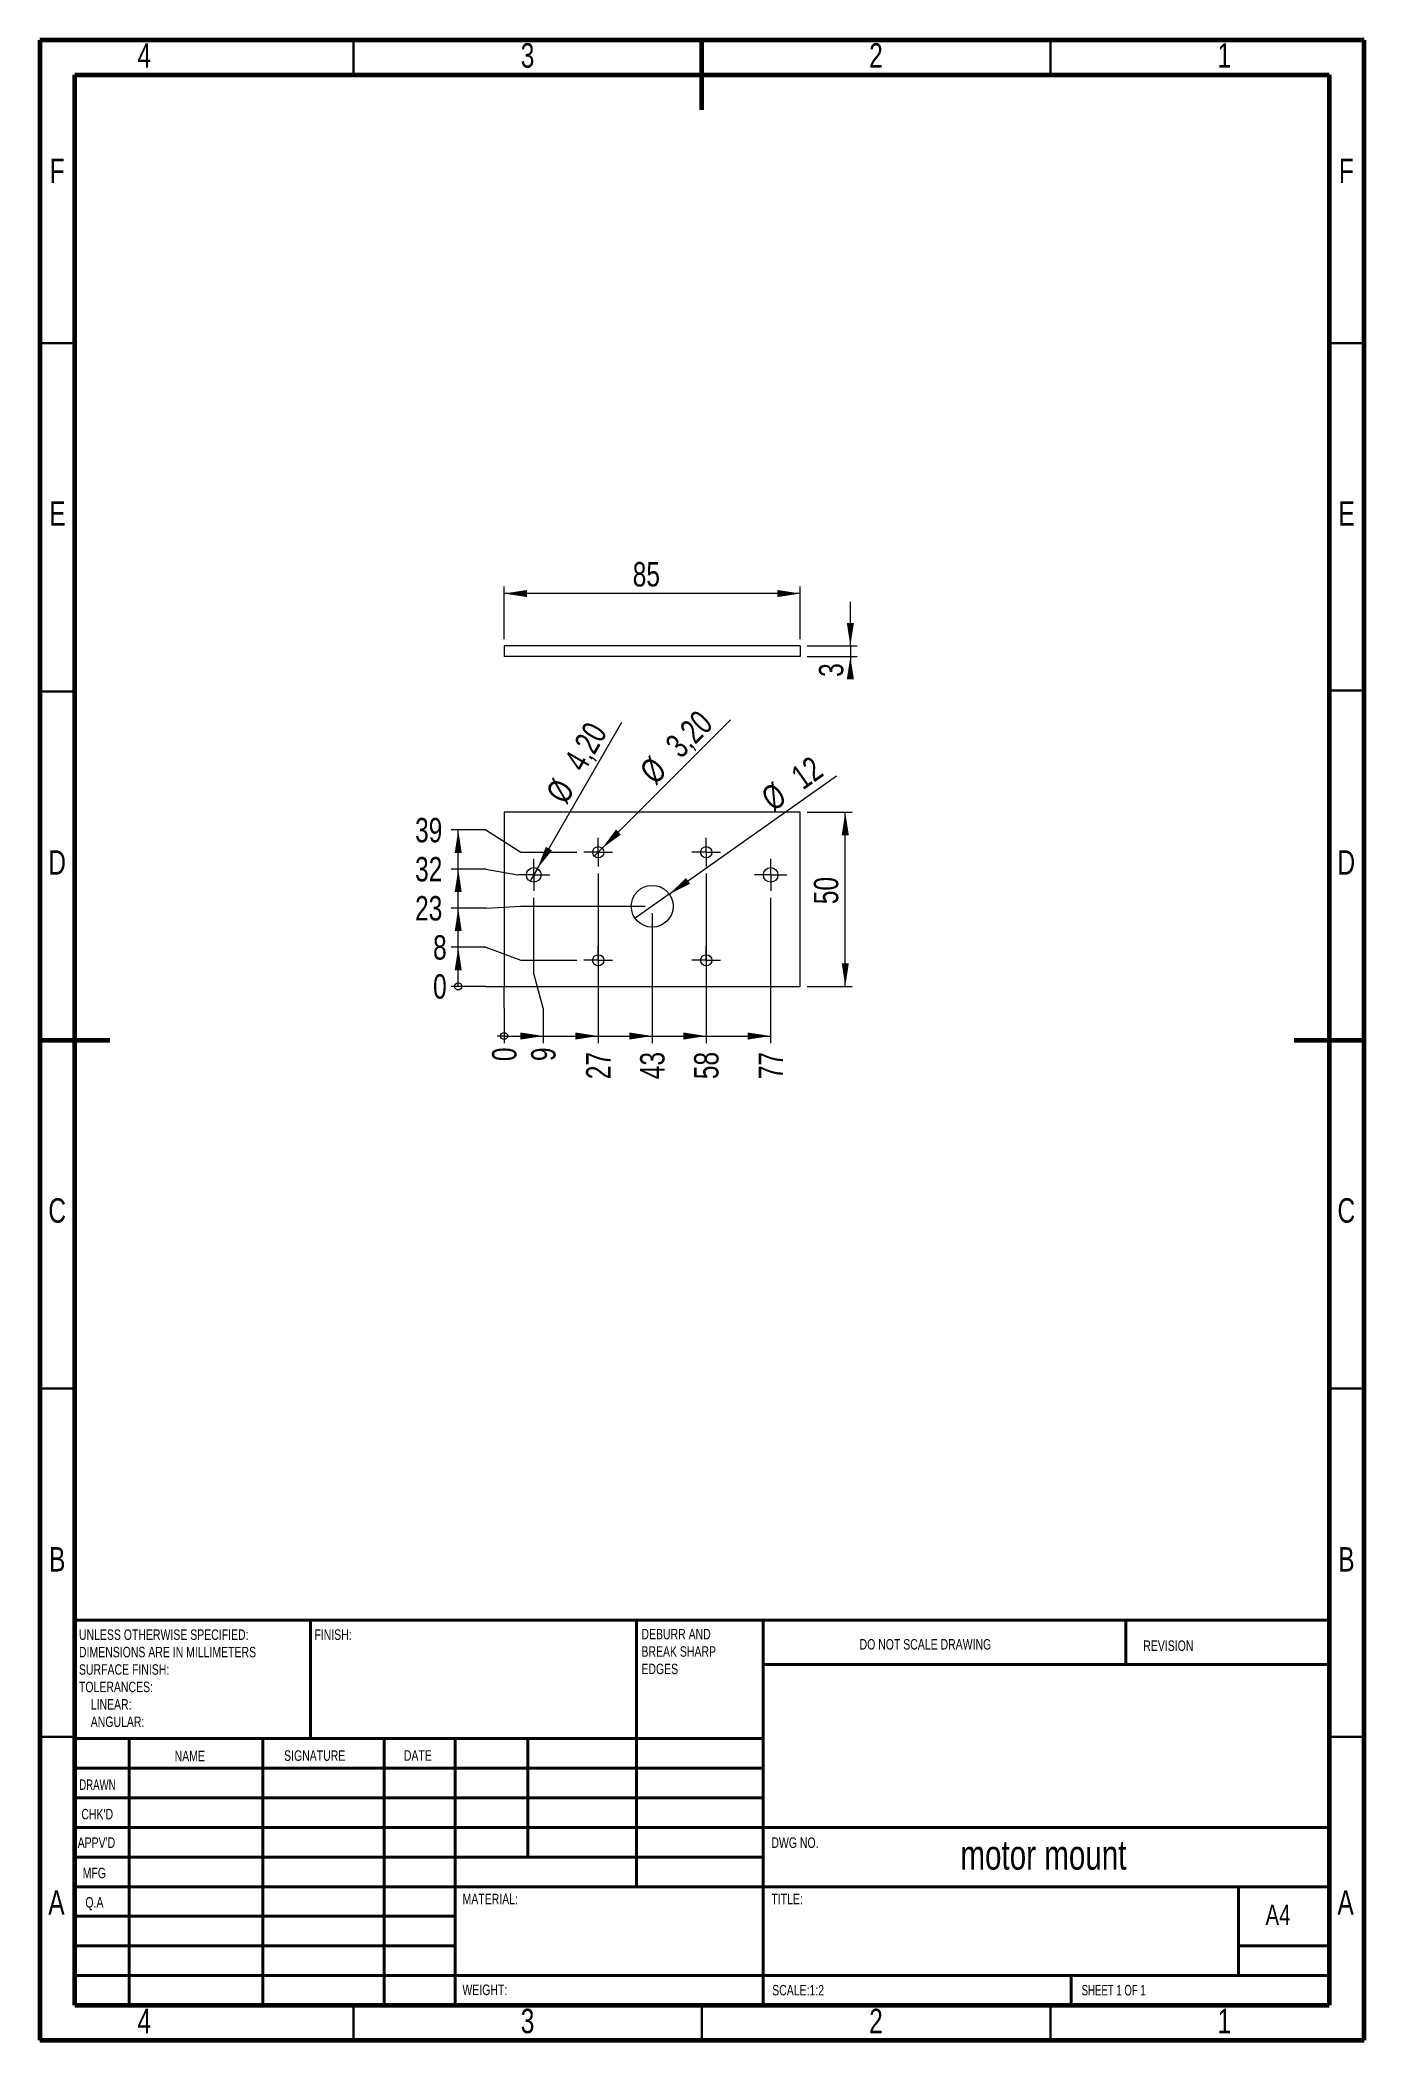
# Model space of a CAD drawing. Header units: millimetres. Extents: x 15 to 205, y 5 to 292.
import ezdxf

# ---------------------------------------------------------------- set-up
doc = ezdxf.new("R2010")
doc.units = ezdxf.units.MM
doc.styles.add('SLDTEXTSTYLE0', font='TXT', dxfattribs={"width": 0.75})
doc.styles.add('SLDTEXTSTYLE1', font='TXT', dxfattribs={"width": 0.686449})
doc.styles.add('SLDTEXTSTYLE2', font='TXT', dxfattribs={"width": 0.6875})
doc.dimstyles.new('SLDDIMSTYLE0', dxfattribs={"dimtxt": 3.5, "dimasz": 0.338667, "dimexe": 0, "dimexo": 0.0625, "dimgap": 0.875, "dimtad": 0, "dimtih": 1, "dimtoh": 1, "dimdec": 0, "dimlfac": 2, "dimrnd": 1e-09, "dimdsep": 46, "dimtxsty": 'SLDTEXTSTYLE0', "dimblk1": 'ORIGIN', "dimblk2": 'ORIGIN', "dimsah": 1, "dimcen": 0.09, "dimadec": 0, "dimazin": 2, "dimtfac": 1, "dimtdec": 0, "dimtofl": 0, "dimtmove": 0, "dimatfit": 3, "dimldrblk": 'ORIGIN', "dimfxl": 1, "dimfrac": 2, "dimtolj": 1, "dimtzin": 12, "dimarcsym": 0})
doc.dimstyles.new('SLDDIMSTYLE1', dxfattribs={"dimtxt": 3.5, "dimasz": 3.302, "dimexe": 0, "dimexo": 0.0625, "dimgap": 0.875, "dimtad": 0, "dimtih": 1, "dimtoh": 1, "dimdec": 0, "dimlfac": 2, "dimrnd": 1e-09, "dimzin": 12, "dimdsep": 46, "dimtxsty": 'SLDTEXTSTYLE0', "dimsah": 1, "dimcen": 0.09, "dimadec": 0, "dimazin": 3, "dimtfac": 1, "dimtofl": 0, "dimtmove": 0, "dimatfit": 3, "dimfxl": 1, "dimfrac": 2, "dimtolj": 1, "dimtzin": 12, "dimarcsym": 0})
doc.dimstyles.new('SLDDIMSTYLE2', dxfattribs={"dimtxt": 3.5, "dimasz": 3.302, "dimexe": 0, "dimexo": 0.0625, "dimgap": 0.875, "dimtad": 0, "dimtih": 1, "dimtoh": 1, "dimlfac": 2, "dimrnd": 1e-09, "dimzin": 12, "dimdsep": 46, "dimtxsty": 'SLDTEXTSTYLE0', "dimsah": 1, "dimcen": 0.09, "dimadec": 0, "dimazin": 3, "dimtfac": 1, "dimtofl": 0, "dimtmove": 0, "dimatfit": 3, "dimfxl": 1, "dimfrac": 2, "dimtolj": 1, "dimtzin": 12, "dimarcsym": 0})
doc.dimstyles.new('SLDDIMSTYLE3', dxfattribs={"dimtxt": 3.5, "dimasz": 3.302, "dimexe": 0, "dimexo": 0.0625, "dimgap": 0.875, "dimtad": 0, "dimtih": 1, "dimtoh": 1, "dimdec": 0, "dimlfac": 2, "dimrnd": 1e-09, "dimzin": 12, "dimdsep": 46, "dimtxsty": 'SLDTEXTSTYLE0', "dimsah": 1, "dimcen": 0.09, "dimadec": 0, "dimazin": 3, "dimtfac": 1, "dimtdec": 0, "dimtofl": 0, "dimtmove": 0, "dimatfit": 3, "dimfxl": 1, "dimfrac": 2, "dimtolj": 1, "dimtzin": 12, "dimarcsym": 0})
doc.dimstyles.new('SLDDIMSTYLE4', dxfattribs={"dimtxt": 3.5, "dimasz": 3.302, "dimexe": 0, "dimexo": 0.0625, "dimgap": 0.875, "dimtad": 1, "dimlfac": 2, "dimrnd": 1e-09, "dimzin": 12, "dimdsep": 46, "dimtxsty": 'SLDTEXTSTYLE0', "dimblk1": 'NONE', "dimsah": 1, "dimcen": 0, "dimadec": 0, "dimazin": 3, "dimtfac": 1, "dimtmove": 0, "dimatfit": 3, "dimldrblk": 'NONE', "dimfxl": 1, "dimfrac": 2, "dimtolj": 1, "dimtzin": 12, "dimarcsym": 0})
doc.dimstyles.new('SLDDIMSTYLE5', dxfattribs={"dimtxt": 3.5, "dimasz": 3.302, "dimexe": 0, "dimexo": 0.0625, "dimgap": 0.875, "dimtad": 1, "dimlfac": 2, "dimrnd": 1e-09, "dimzin": 12, "dimdsep": 46, "dimtxsty": 'SLDTEXTSTYLE0', "dimsah": 1, "dimcen": 0.09, "dimadec": 0, "dimazin": 3, "dimtfac": 1, "dimtofl": 0, "dimtmove": 0, "dimatfit": 3, "dimfxl": 1, "dimfrac": 2, "dimtolj": 1, "dimtzin": 12, "dimarcsym": 0})
doc.dimstyles.new('SLDDIMSTYLE6', dxfattribs={"dimtxt": 3.5, "dimasz": 3.302, "dimexe": 0, "dimexo": 0.0625, "dimgap": 0.875, "dimtad": 1, "dimlfac": 2, "dimrnd": 1e-09, "dimzin": 12, "dimdsep": 46, "dimtxsty": 'SLDTEXTSTYLE0', "dimsah": 1, "dimcen": 0.09, "dimadec": 0, "dimazin": 3, "dimtfac": 1, "dimtmove": 0, "dimatfit": 0, "dimfxl": 1, "dimfrac": 2, "dimtolj": 1, "dimtzin": 12, "dimarcsym": 0})

# ---------------------------------------------------------------- blocks, each defined once
blk = doc.blocks.new('SW_NOTE_0')
at = {"color": 0, "linetype": 'Continuous', "lineweight": 0, "char_height": 1.5, "attachment_point": 1, "style": 'SLDTEXTSTYLE0'}
for s, insert in [('UNLESS OTHERWISE SPECIFIED:', (0, 1.93)), ('DIMENSIONS ARE IN MILLIMETERS', (0, -0.57)), ('TOLERANCES:', (0, -5.57)), ('SURFACE FINISH:', (0, -3.07)), ('LINEAR:', (1.69, -8.07)), ('ANGULAR:', (1.69, -10.57))]:
    blk.add_mtext(s, dxfattribs=dict(at, insert=insert))
blk = doc.blocks.new('SW_NOTE_1')
at = {"color": 0, "linetype": 'Continuous', "lineweight": 0, "char_height": 1.5, "attachment_point": 1, "style": 'SLDTEXTSTYLE0'}
for s, insert in [('DEBURR AND', (0, 1.93)), ('BREAK SHARP', (0, -0.57)), ('EDGES', (0, -3.07))]:
    blk.add_mtext(s, dxfattribs=dict(at, insert=insert))
blk = doc.blocks.new('_ORIGIN')
at = {"color": 0, "linetype": 'ByBlock', "lineweight": -2}
blk.add_line((0, 0), (-1, 0), dxfattribs=at)
blk.add_circle((0, 0), 0.5, dxfattribs=at)
blk = doc.blocks.new('_D')
at = {"color": 7, "linetype": 'Continuous', "lineweight": 0}
for q in [(74, 156.19), (81.6, 156.19)]:
    blk.add_line((79, 156.19), q, dxfattribs=at)
at = {"color": 7, "linetype": 'Continuous', "lineweight": 0, "xscale": 1.016, "yscale": 1.016}
blk.add_blockref('_ORIGIN', (75.02, 156.19, 0.05), dxfattribs=at)
at = {"color": 7, "linetype": 'Continuous', "lineweight": 0, "insert": (71.41, 157.93), "char_height": 3.5, "attachment_point": 1, "style": 'SLDTEXTSTYLE0'}
blk.add_mtext('0', dxfattribs=at)
blk = doc.blocks.new('_D_1')
at = {"color": 7, "linetype": 'Continuous', "lineweight": 0}
for p, q in [((79, 161.81), (74, 161.81)), ((75.02, 156.19), (75.02, 161.81)), ((79, 161.81), (84, 159.94)), ((84, 159.94), (92.05, 159.94))]:
    blk.add_line(p, q, dxfattribs=at)
blk.add_solid([(75.02, 161.81), (74.51, 158.5), (75.52, 158.5)], dxfattribs=at)
at = {"color": 7, "linetype": 'Continuous', "lineweight": 0, "insert": (71.41, 163.54), "char_height": 3.5, "attachment_point": 1, "style": 'SLDTEXTSTYLE0'}
blk.add_mtext('8', dxfattribs=at)
blk = doc.blocks.new('_D_2')
at = {"color": 7, "linetype": 'Continuous', "lineweight": 0}
for p, q in [((79, 167.42), (74, 167.42)), ((75.02, 161.81), (75.02, 167.42)), ((79, 167.42), (84, 167.69)), ((84, 167.69), (101.85, 167.69))]:
    blk.add_line(p, q, dxfattribs=at)
blk.add_solid([(75.02, 167.42), (74.51, 164.12), (75.52, 164.12)], dxfattribs=at)
at = {"color": 7, "linetype": 'Continuous', "lineweight": 0, "insert": (68.83, 169.15), "char_height": 3.5, "attachment_point": 1, "style": 'SLDTEXTSTYLE0'}
blk.add_mtext('23', dxfattribs=at)
blk = doc.blocks.new('_D_3')
at = {"color": 7, "linetype": 'Continuous', "lineweight": 0}
for p, q in [((79, 173.03), (74, 173.03)), ((75.02, 167.42), (75.02, 173.03)), ((79, 173.03), (83.55, 172.19))]:
    blk.add_line(p, q, dxfattribs=at)
blk.add_solid([(75.02, 173.03), (74.51, 169.73), (75.52, 169.73)], dxfattribs=at)
at = {"color": 7, "linetype": 'Continuous', "lineweight": 0, "insert": (68.83, 174.76), "char_height": 3.5, "attachment_point": 1, "style": 'SLDTEXTSTYLE0'}
blk.add_mtext('32', dxfattribs=at)
blk = doc.blocks.new('_D_4')
at = {"color": 7, "linetype": 'Continuous', "lineweight": 0}
for p, q in [((79, 178.64), (74, 178.64)), ((75.02, 173.03), (75.02, 178.64)), ((79, 178.64), (84, 175.44)), ((84, 175.44), (92.05, 175.44))]:
    blk.add_line(p, q, dxfattribs=at)
blk.add_solid([(75.02, 178.64), (74.51, 175.34), (75.52, 175.34)], dxfattribs=at)
at = {"color": 7, "linetype": 'Continuous', "lineweight": 0, "insert": (68.83, 180.37), "char_height": 3.5, "attachment_point": 1, "style": 'SLDTEXTSTYLE0'}
blk.add_mtext('39', dxfattribs=at)
blk = doc.blocks.new('_D_5')
at = {"color": 7, "linetype": 'Continuous', "lineweight": 0}
for q in [(81.6, 156.19), (81.6, 148.05)]:
    blk.add_line((81.6, 153.05), q, dxfattribs=at)
at = {"color": 7, "linetype": 'Continuous', "lineweight": 0, "xscale": 1.016, "yscale": 1.016}
blk.add_blockref('_ORIGIN', (81.6, 149.07, 0.05), dxfattribs=at)
at = {"color": 7, "linetype": 'Continuous', "lineweight": 0, "insert": (79.87, 145.47), "char_height": 3.5, "attachment_point": 1, "rotation": 90, "style": 'SLDTEXTSTYLE0'}
blk.add_mtext('0', dxfattribs=at)
blk = doc.blocks.new('_D_6')
at = {"color": 7, "linetype": 'Continuous', "lineweight": 0}
for p, q in [((85.85, 158.05), (85.85, 168.89)), ((87.22, 153.05), (85.85, 158.05)), ((87.22, 153.05), (87.22, 148.05)), ((81.6, 149.07), (87.22, 149.07))]:
    blk.add_line(p, q, dxfattribs=at)
blk.add_solid([(87.22, 149.07), (83.91, 149.58), (83.91, 148.56)], dxfattribs=at)
at = {"color": 7, "linetype": 'Continuous', "lineweight": 0, "insert": (85.48, 145.47), "char_height": 3.5, "attachment_point": 1, "rotation": 90, "style": 'SLDTEXTSTYLE0'}
blk.add_mtext('9', dxfattribs=at)
blk = doc.blocks.new('_D_7')
at = {"color": 7, "linetype": 'Continuous', "lineweight": 0}
for p, q in [((95.1, 172.39), (95.1, 148.05)), ((87.22, 149.07), (95.1, 149.07))]:
    blk.add_line(p, q, dxfattribs=at)
blk.add_solid([(95.1, 149.07), (91.8, 149.58), (91.8, 148.56)], dxfattribs=at)
at = {"color": 7, "linetype": 'Continuous', "lineweight": 0, "insert": (93.37, 142.88), "char_height": 3.5, "attachment_point": 1, "rotation": 90, "style": 'SLDTEXTSTYLE0'}
blk.add_mtext('27', dxfattribs=at)
blk = doc.blocks.new('_D_8')
at = {"color": 7, "linetype": 'Continuous', "lineweight": 0}
for p, q in [((102.85, 166.69), (102.85, 148.05)), ((95.1, 149.07), (102.85, 149.07))]:
    blk.add_line(p, q, dxfattribs=at)
blk.add_solid([(102.85, 149.07), (99.55, 149.58), (99.55, 148.56)], dxfattribs=at)
at = {"color": 7, "linetype": 'Continuous', "lineweight": 0, "insert": (101.12, 142.88), "char_height": 3.5, "attachment_point": 1, "rotation": 90, "style": 'SLDTEXTSTYLE0'}
blk.add_mtext('43', dxfattribs=at)
blk = doc.blocks.new('_D_9')
at = {"color": 7, "linetype": 'Continuous', "lineweight": 0}
for p, q in [((110.6, 172.39), (110.6, 148.05)), ((102.85, 149.07), (110.6, 149.07))]:
    blk.add_line(p, q, dxfattribs=at)
blk.add_solid([(110.6, 149.07), (107.3, 149.58), (107.3, 148.56)], dxfattribs=at)
at = {"color": 7, "linetype": 'Continuous', "lineweight": 0, "insert": (108.87, 142.88), "char_height": 3.5, "attachment_point": 1, "rotation": 90, "style": 'SLDTEXTSTYLE0'}
blk.add_mtext('58', dxfattribs=at)
blk = doc.blocks.new('_D_10')
at = {"color": 7, "linetype": 'Continuous', "lineweight": 0}
for p, q in [((119.85, 168.89), (119.85, 148.05)), ((110.6, 149.07), (119.85, 149.07))]:
    blk.add_line(p, q, dxfattribs=at)
blk.add_solid([(119.85, 149.07), (116.55, 149.58), (116.55, 148.56)], dxfattribs=at)
at = {"color": 7, "linetype": 'Continuous', "lineweight": 0, "insert": (118.12, 142.88), "char_height": 3.5, "attachment_point": 1, "rotation": 90, "style": 'SLDTEXTSTYLE0'}
blk.add_mtext('77', dxfattribs=at)
blk = doc.blocks.new('_D_11')
at = {"color": 7, "linetype": 'Continuous', "lineweight": 0}
for q in [(98.5, 194.09), (85.33, 171.28)]:
    blk.add_line((86.38, 173.1), q, dxfattribs=at)
blk.add_solid([(86.38, 173.1), (88.47, 175.71), (87.59, 176.22)], dxfattribs=at)
at = {"color": 7, "linetype": 'Continuous', "lineweight": 0, "char_height": 3.5, "attachment_point": 1, "rotation": 60, "style": 'SLDTEXTSTYLE0'}
for s, insert in [('4,20', (90.05, 188.52)), ('%%c', (87.45, 183.92))]:
    blk.add_mtext(s, dxfattribs=dict(at, insert=insert))
blk = doc.blocks.new('_NONE')
blk = doc.blocks.new('_D_12')
at = {"color": 7, "linetype": 'Continuous', "lineweight": 0}
for q in [(114.09, 194.43), (94.54, 174.88)]:
    blk.add_line((95.67, 176.01), q, dxfattribs=at)
blk.add_solid([(95.67, 176.01), (98.36, 177.98), (97.65, 178.7)], dxfattribs=at)
at = {"color": 7, "linetype": 'Continuous', "lineweight": 0, "char_height": 3.5, "attachment_point": 1, "rotation": 45, "style": 'SLDTEXTSTYLE0'}
for s, insert in [('3,20', (104.48, 191.24)), ('%%c', (100.79, 187.47))]:
    blk.add_mtext(s, dxfattribs=dict(at, insert=insert))
blk = doc.blocks.new('_D_13')
at = {"color": 7, "linetype": 'Continuous', "lineweight": 0}
for q in [(129.3, 186.43), (100.41, 165.96)]:
    blk.add_line((105.3, 169.43), q, dxfattribs=at)
blk.add_solid([(105.3, 169.43), (108.29, 170.92), (107.7, 171.75)], dxfattribs=at)
at = {"color": 7, "linetype": 'Continuous', "lineweight": 0, "char_height": 3.5, "attachment_point": 1, "rotation": 35.3182, "style": 'SLDTEXTSTYLE0'}
for s, insert in [('12', (122.45, 187.15)), ('%%c', (118.17, 184.06))]:
    blk.add_mtext(s, dxfattribs=dict(at, insert=insert))
blk = doc.blocks.new('_D_14')
at = {"color": 7, "linetype": 'Continuous', "lineweight": 0}
for p, q in [((125.1, 181.19), (131.56, 181.19)), ((130.56, 156.19), (130.56, 181.19)), ((125.1, 156.19), (131.56, 156.19))]:
    blk.add_line(p, q, dxfattribs=at)
for points in [[(130.56, 181.19), (130.05, 177.89), (131.07, 177.89)], [(130.56, 156.19), (131.07, 159.5), (130.05, 159.5)]]:
    blk.add_solid(points, dxfattribs=at)
at = {"color": 7, "linetype": 'Continuous', "lineweight": 0, "insert": (126.05, 167.99), "char_height": 3.5, "attachment_point": 1, "rotation": 90, "style": 'SLDTEXTSTYLE0'}
blk.add_mtext('50', dxfattribs=at)
blk = doc.blocks.new('SW_CENTERMARKSYMBOL_0')
at = {"color": 0, "linetype": 'Continuous', "lineweight": 0}
for p, q in [((-1.25, 0), (-2.05, 0)), ((0, 0), (-1.25, 0)), ((0, 1.25), (0, 2.05)), ((0, 0), (0, 1.25)), ((0, 0), (0, -1.25)), ((0, 0), (1.25, 0)), ((1.25, 0), (2.05, 0)), ((0, -1.25), (0, -2.05))]:
    blk.add_line(p, q, dxfattribs=at)
blk = doc.blocks.new('SW_CENTERMARKSYMBOL_1')
at = {"color": 0, "linetype": 'Continuous', "lineweight": 0}
for p, q in [((-1.25, 0), (-2.05, 0)), ((0, 0), (-1.25, 0)), ((0, 1.25), (0, 2.05)), ((0, 0), (0, 1.25)), ((0, 0), (0, -1.25)), ((0, 0), (1.25, 0)), ((1.25, 0), (2.05, 0)), ((0, -1.25), (0, -2.05))]:
    blk.add_line(p, q, dxfattribs=at)
blk = doc.blocks.new('SW_CENTERMARKSYMBOL_2')
at = {"color": 0, "linetype": 'Continuous', "lineweight": 0}
for p, q in [((-1.25, 0), (-2.05, 0)), ((0, 0), (-1.25, 0)), ((0, 1.25), (0, 2.05)), ((0, 0), (0, 1.25)), ((0, 0), (0, -1.25)), ((0, 0), (1.25, 0)), ((1.25, 0), (2.05, 0)), ((0, -1.25), (0, -2.05))]:
    blk.add_line(p, q, dxfattribs=at)
blk = doc.blocks.new('SW_CENTERMARKSYMBOL_3')
at = {"color": 0, "linetype": 'Continuous', "lineweight": 0}
for p, q in [((-1.25, 0), (-2.05, 0)), ((0, 0), (-1.25, 0)), ((0, 1.25), (0, 2.05)), ((0, 0), (0, 1.25)), ((0, 0), (0, -1.25)), ((0, 0), (1.25, 0)), ((1.25, 0), (2.05, 0)), ((0, -1.25), (0, -2.05))]:
    blk.add_line(p, q, dxfattribs=at)
blk = doc.blocks.new('SW_CENTERMARKSYMBOL_4')
at = {"color": 0, "linetype": 'Continuous', "lineweight": 0}
for p, q in [((-1.25, 0), (-2.3, 0)), ((0, 0), (-1.25, 0)), ((0, 1.25), (0, 2.3)), ((0, 0), (0, 1.25)), ((0, 0), (0, -1.25)), ((0, 0), (1.25, 0)), ((1.25, 0), (2.3, 0)), ((0, -1.25), (0, -2.3))]:
    blk.add_line(p, q, dxfattribs=at)
blk = doc.blocks.new('SW_CENTERMARKSYMBOL_5')
at = {"color": 0, "linetype": 'Continuous', "lineweight": 0}
for p, q in [((-1.25, 0), (-2.3, 0)), ((0, 0), (-1.25, 0)), ((0, 1.25), (0, 2.3)), ((0, 0), (0, 1.25)), ((0, 0), (0, -1.25)), ((0, 0), (1.25, 0)), ((1.25, 0), (2.3, 0)), ((0, -1.25), (0, -2.3))]:
    blk.add_line(p, q, dxfattribs=at)
blk = doc.blocks.new('_D_15')
at = {"color": 7, "linetype": 'Continuous', "lineweight": 0}
for p, q in [((81.6, 206.04), (81.6, 213.57)), ((124.1, 212.57), (81.6, 212.57)), ((124.1, 206.04), (124.1, 213.57))]:
    blk.add_line(p, q, dxfattribs=at)
for points in [[(81.6, 212.57), (84.91, 212.06), (84.91, 213.08)], [(124.1, 212.57), (120.8, 213.08), (120.8, 212.06)]]:
    blk.add_solid(points, dxfattribs=at)
at = {"color": 7, "linetype": 'Continuous', "lineweight": 0, "insert": (100.06, 217.08), "char_height": 3.5, "attachment_point": 1, "style": 'SLDTEXTSTYLE0'}
blk.add_mtext('85', dxfattribs=at)
blk = doc.blocks.new('_D_16')
at = {"color": 7, "linetype": 'Continuous', "lineweight": 0}
for p, q in [((131.29, 205.04), (131.29, 211.39)), ((125.1, 205.04), (132.29, 205.04)), ((131.29, 205.04), (131.29, 203.54)), ((125.1, 203.54), (132.29, 203.54)), ((131.29, 203.54), (131.29, 200.61))]:
    blk.add_line(p, q, dxfattribs=at)
for points in [[(131.29, 205.04), (131.8, 208.35), (130.78, 208.35)], [(131.29, 203.54), (130.78, 200.24), (131.8, 200.24)]]:
    blk.add_solid(points, dxfattribs=at)
at = {"color": 7, "linetype": 'Continuous', "lineweight": 0, "insert": (126.78, 200.61), "char_height": 3.5, "attachment_point": 1, "rotation": 90, "style": 'SLDTEXTSTYLE0'}
blk.add_mtext('3', dxfattribs=at)

msp = doc.modelspace()

# ---------------------------------------------------------------- linework, layer by layer
at = {"color": 7, "linetype": 'Continuous', "lineweight": 60}
for p, q in [((205, 292), (15, 292)), ((15, 292), (15, 5)), ((110, 282), (110, 292)), ((205, 5), (205, 292)), ((20, 287), (200, 287)), ((20, 10), (20, 287)), ((200, 287), (200, 10)), ((15, 148.5), (25, 148.5)), ((195, 148.5), (205, 148.5)), ((20, 10), (200, 10)), ((15, 5), (205, 5))]:
    msp.add_line(p, q, dxfattribs=at)
at = {"color": 7, "linetype": 'Continuous', "lineweight": 30}
for p, q in [((60, 287), (60, 292)), ((160, 287), (160, 292)), ((20, 248.5), (15, 248.5)), ((200, 248.5), (205, 248.5)), ((20, 198.5), (15, 198.5)), ((200, 198.6509), (205, 198.6509)), ((20, 98.5), (15, 98.5)), ((200, 98.5), (205, 98.5)), ((20, 48.5), (15, 48.5)), ((200, 48.5), (205, 48.5)), ((60, 10), (60, 5)), ((110, 10), (110, 5)), ((160, 10), (160, 5))]:
    msp.add_line(p, q, dxfattribs=at)
at = {"color": 7, "linetype": 'Continuous', "lineweight": 15}
for p, q in [((124.104, 205.0435), (81.604, 205.0435)), ((81.604, 205.0435), (81.604, 203.5435)), ((124.104, 205.0435), (124.104, 203.5435)), ((124.104, 203.5435), (81.604, 203.5435)), ((81.604, 181.1934), (81.604, 156.1934)), ((124.104, 181.1934), (81.604, 181.1934)), ((124.104, 156.1934), (124.104, 181.1934)), ((81.604, 156.1934), (124.104, 156.1934))]:
    msp.add_line(p, q, dxfattribs=at)
at = {"color": 7, "linetype": 'Continuous', "lineweight": 40}
for p, q in [((20, 65.25), (200, 65.25)), ((20, 65.25), (20, 10)), ((53.8, 48.25), (53.8, 65.25)), ((100.6, 65.25), (100.6, 27)), ((118.8, 65.25), (118.8, 10)), ((170.8, 58.875), (170.8, 65.25)), ((200, 58.875), (118.8, 58.875)), ((118.8, 48.25), (20, 48.25)), ((27.8, 48.25), (27.8, 10)), ((46.991, 48.25), (46.991, 10)), ((64.3989, 48.25), (64.3989, 10)), ((74.6, 10), (74.6, 48.25)), ((85, 31.25), (85, 48.25)), ((118.8, 44), (20, 44)), ((118.8, 39.75), (20, 39.75)), ((200, 35.5), (20, 35.5)), ((118.8, 31.25), (20, 31.25)), ((74.6, 27), (20, 27)), ((74.6, 27), (200, 27)), ((187, 14.25), (187, 27)), ((74.6, 22.7499), (20, 22.7499)), ((74.6, 18.5), (20, 18.5)), ((200, 18.5), (187, 18.5)), ((20, 14.25), (200, 14.25)), ((163, 10), (163, 14.25))]:
    msp.add_line(p, q, dxfattribs=at)
at = {"color": 7, "linetype": 'Continuous', "lineweight": 15}
for centre, radius in [((95.104, 175.4434), 0.8), ((110.604, 175.4434), 0.8), ((85.854, 172.1934), 1.05), ((119.854, 172.1934), 1.05), ((102.854, 167.6934), 3), ((95.104, 159.9434), 0.8), ((110.604, 159.9434), 0.8)]:
    msp.add_circle(centre, radius, dxfattribs=at)

# ---------------------------------------------------------------- block references
at = {"color": 7, "linetype": 'Continuous', "lineweight": 0}
for name, p in [('SW_CENTERMARKSYMBOL_2', (95.104, 175.4434)), ('SW_CENTERMARKSYMBOL_3', (110.604, 175.4434)), ('SW_CENTERMARKSYMBOL_4', (85.854, 172.1934)), ('SW_CENTERMARKSYMBOL_5', (119.854, 172.1934)), ('SW_CENTERMARKSYMBOL_1', (95.104, 159.9434)), ('SW_CENTERMARKSYMBOL_0', (110.604, 159.9434)), ('SW_NOTE_0', (20.5937, 61.9874)), ('SW_NOTE_1', (101.3092, 62.0695))]:
    msp.add_blockref(name, p, dxfattribs=at)

# ---------------------------------------------------------------- texts
for s, insert, char_height, attachment_point, style in [('4', (29.9648, 291.5383), 3.5, 2, 'SLDTEXTSTYLE0'), ('3', (84.9648, 291.5383), 3.5, 2, 'SLDTEXTSTYLE0'), ('2', (134.9648, 291.5383), 3.5, 2, 'SLDTEXTSTYLE0'), ('1', (184.9648, 291.5383), 3.5, 2, 'SLDTEXTSTYLE0'), ('F', (17.4635, 274.9793), 3.5, 2, 'SLDTEXTSTYLE0'), ('F', (202.4635, 274.9793), 3.5, 2, 'SLDTEXTSTYLE0'), ('E', (17.5061, 225.7883), 3.5, 2, 'SLDTEXTSTYLE0'), ('E', (202.5061, 225.7883), 3.5, 2, 'SLDTEXTSTYLE0'), ('D', (17.4599, 175.7293), 3.5, 2, 'SLDTEXTSTYLE0'), ('D', (202.4599, 175.7293), 3.5, 2, 'SLDTEXTSTYLE0'), ('C', (17.4635, 125.7883), 3.5, 2, 'SLDTEXTSTYLE0'), ('C', (202.4635, 125.7883), 3.5, 2, 'SLDTEXTSTYLE0'), ('B', (17.4733, 75.7293), 3.5, 2, 'SLDTEXTSTYLE0'), ('B', (202.4733, 75.7293), 3.5, 2, 'SLDTEXTSTYLE0'), ('FINISH:', (54.3713, 63.9193), 1.5, 1, 'SLDTEXTSTYLE0'), ('DO NOT SCALE DRAWING', (132.6146, 62.533), 1.5, 1, 'SLDTEXTSTYLE0'), ('REVISION', (173.3276, 62.3349), 1.5, 1, 'SLDTEXTSTYLE0'), ('NAME', (34.3222, 46.5015), 1.5, 1, 'SLDTEXTSTYLE0'), ('SIGNATURE', (50.0336, 46.5618), 1.5, 1, 'SLDTEXTSTYLE0'), ('DATE', (67.2147, 46.5762), 1.5, 1, 'SLDTEXTSTYLE0'), ('DRAWN', (20.6434, 42.3848), 1.5, 1, 'SLDTEXTSTYLE1'), ("CHK'D", (20.9392, 38.1619), 1.5, 1, 'SLDTEXTSTYLE0'), ("APPV'D", (20.4017, 34.0659), 1.5, 1, 'SLDTEXTSTYLE0'), ('DWG NO.', (119.953, 34.0659), 1.5, 1, 'SLDTEXTSTYLE0'), ('motor mount', (158.9951, 33.6858), 4.233333, 2, 'SLDTEXTSTYLE0'), ('MFG', (21.124, 29.7158), 1.5, 1, 'SLDTEXTSTYLE0'), ('A', (17.3602, 26.4793), 3.5, 2, 'SLDTEXTSTYLE0'), ('MATERIAL:', (75.6459, 25.9861), 1.5, 1, 'SLDTEXTSTYLE0'), ('TITLE:', (119.953, 25.9861), 1.5, 1, 'SLDTEXTSTYLE0'), ('A', (202.3602, 26.4793), 3.5, 2, 'SLDTEXTSTYLE0'), ('Q.A', (21.509, 25.5047), 1.5, 1, 'SLDTEXTSTYLE0'), ('A4', (190.8712, 24.4064), 2.91042, 1, 'SLDTEXTSTYLE0'), ('WEIGHT:', (75.6178, 12.9493), 1.4986, 1, 'SLDTEXTSTYLE0'), ('SCALE:1:2', (120.074, 12.9001), 1.5, 1, 'SLDTEXTSTYLE0'), ('SHEET 1 OF 1', (164.4783, 12.9001), 1.5, 1, 'SLDTEXTSTYLE2'), ('4', (29.9648, 9.4793), 3.5, 2, 'SLDTEXTSTYLE0'), ('3', (84.9648, 9.4793), 3.5, 2, 'SLDTEXTSTYLE0'), ('2', (134.9648, 9.4793), 3.5, 2, 'SLDTEXTSTYLE0'), ('1', (184.9648, 9.4793), 3.5, 2, 'SLDTEXTSTYLE0')]:
    msp.add_mtext(s, dxfattribs=dict(at, insert=insert, char_height=char_height, attachment_point=attachment_point, style=style))

# ---------------------------------------------------------------- dimensions: what is measured, and where the dimension line sits
dim = msp.add_linear_dim(base=(81.604, 212.5724), p1=(124.104, 205.0435), p2=(81.604, 205.0435), dimstyle='SLDDIMSTYLE5', dxfattribs=at)
dim.commit()
dim.dimension.update_dxf_attribs({"geometry": '_D_15', "text_midpoint": (102.6458, 212.5724), "dimtype": 160})
for base, p1, p2, dimstyle, picture, middle in [((131.2905, 203.5435), (124.104, 205.0435), (124.104, 203.5435), 'SLDDIMSTYLE6', '_D_16', (131.2905, 201.9002)), ((130.5583, 181.1934), (124.104, 156.1934), (124.104, 181.1934), 'SLDDIMSTYLE5', '_D_14', (130.5583, 170.578))]:
    dim = msp.add_linear_dim(base=base, p1=p1, p2=p2, angle=90, dimstyle=dimstyle, dxfattribs=at)
    dim.commit()
    dim.dimension.update_dxf_attribs({"geometry": picture, "text_midpoint": middle, "dimtype": 160})
for p1, p2, picture, middle in [((85.329, 171.284), (86.379, 173.1027), '_D_11', (95.0201, 188.0695)), ((94.5383, 174.8777), (95.6697, 176.0091), '_D_12', (109.1622, 189.5016)), ((100.4062, 165.959), (105.3019, 169.4277), '_D_13', (125.152, 183.4919))]:
    dim = msp.add_diameter_dim_2p(p1=p1, p2=p2, dimstyle='SLDDIMSTYLE4', dxfattribs=at)
    dim.commit()
    dim.dimension.update_dxf_attribs({"geometry": picture, "text_midpoint": middle, "dimtype": 163})
for feature_location, offset, dtype, origin, dimstyle, picture, middle in [((93.054025974, 175.4433766234, 0.05), (-19.0543581468, 3.1972499639), 0, (81.604025974, 156.1933766234, 0.05), 'SLDDIMSTYLE3', '_D_4', (71.4135566336, 178.6406265873)), ((83.554, 172.1934, 0.05), (-9.5544, 0.8354), 0, (81.604, 156.1934, 0.05), 'SLDDIMSTYLE2', '_D_3', (71.4136, 173.0288)), ((95.104, 173.3934, 0.05), (0, -25.3419), 1, (81.604, 156.1934, 0.05), 'SLDDIMSTYLE2', '_D_7', (95.104, 145.4653)), ((110.604, 173.3934, 0.05), (0, -25.3419), 1, (81.604, 156.1934, 0.05), 'SLDDIMSTYLE2', '_D_9', (110.604, 145.4653)), ((85.854025974, 169.8933766234, 0.05), (1.361812491, -21.8419423758), 1, (81.604025974, 156.1933766234, 0.05), 'SLDDIMSTYLE3', '_D_6', (87.215838465, 146.7583786508)), ((119.854025974, 169.8933766234, 0.05), (0, -21.8419423758), 1, (81.604025974, 156.1933766234, 0.05), 'SLDDIMSTYLE3', '_D_10', (119.854025974, 145.465323054)), ((102.854, 167.6934, 0.05), (-28.8544, -0.2764), 0, (81.604, 156.1934, 0.05), 'SLDDIMSTYLE2', '_D_2', (71.4136, 167.417)), ((102.854025974, 167.6933766234, 0.05), (0, -19.6419423758), 1, (81.604025974, 156.1933766234, 0.05), 'SLDDIMSTYLE3', '_D_8', (102.854025974, 145.465323054)), ((93.054025974, 159.9433766234, 0.05), (-19.0543581468, 1.8618124909), 0, (81.604025974, 156.1933766234, 0.05), 'SLDDIMSTYLE1', '_D_1', (72.7066122304, 161.8051891143)), ((81.604025974, 156.1933766234, 0.05), (-7.6043581468, 0), 0, (81.604025974, 156.1933766234, 0.05), 'SLDDIMSTYLE0', '_D', (72.7066122304, 156.1933766234)), ((81.604025974, 156.1933766234, 0.05), (0, -8.1419423758), 1, (81.604025974, 156.1933766234, 0.05), 'SLDDIMSTYLE0', '_D_5', (81.604025974, 146.7583786508))]:
    dim = msp.add_ordinate_dim(feature_location=feature_location, offset=offset, dtype=dtype, origin=origin, dimstyle=dimstyle, dxfattribs=at)
    dim.commit()
    dim.dimension.update_dxf_attribs({"geometry": picture, "text_midpoint": middle})

doc.saveas('drawing.dxf')
